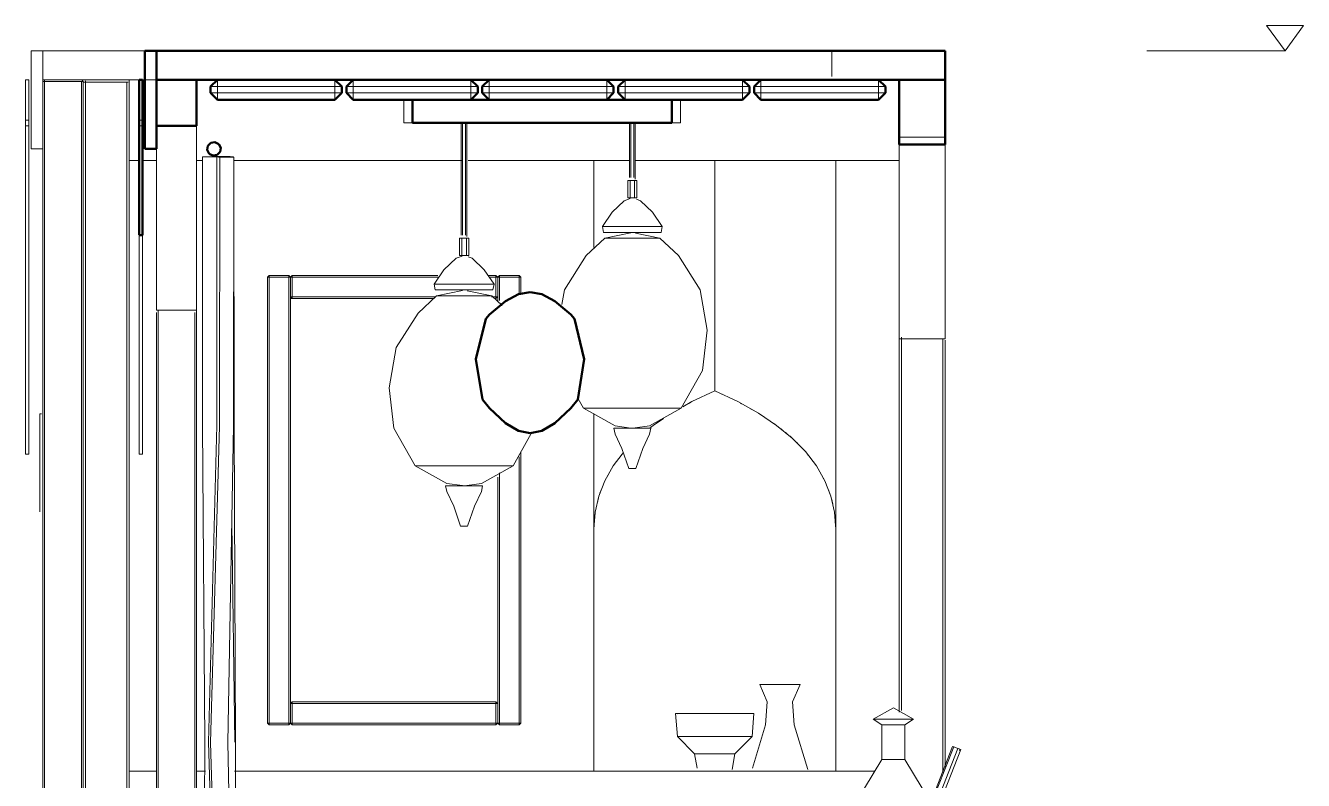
# Model space of a CAD drawing. Header units: metres. Extents: x 10 to 831, y 10 to 584.
# Drawn here: x 300.1 to 411.1, y 174.2 to 239.7 of the extents above; entities that cross this region are included whole.
import ezdxf

# ---------------------------------------------------------------- set-up
doc = ezdxf.new("R2010")
doc.units = ezdxf.units.M
for name, color, linetype, lineweight in [('CUT', 7, 'Continuous', 50), ('DIM', 1, 'Continuous', 13), ('VIS', 8, 'Continuous', 13)]:
    doc.layers.add(name, color=color, linetype=linetype, lineweight=lineweight)

msp = doc.modelspace()

# ---------------------------------------------------------------- linework, layer by layer
at = {"layer": 'CUT'}
for p, q in [((310.5, 229), (310.5, 237.5)), ((310.5, 237.5), (311.5, 237.5)), ((311.5, 237.5), (311.5, 229)), ((380, 237.5), (311.5, 237.5)), ((311.5, 237.5), (311.5, 235)), ((380, 235), (380, 237.5)), ((310, 235), (310, 221.5)), ((310.3, 235), (310, 235)), ((310.3, 221.5), (310.3, 235)), ((311.5, 235), (311.5, 231)), ((315, 235), (311.5, 235)), ((311.5, 231), (311.5, 235)), ((311.5, 235), (315, 235)), ((311.5, 235), (380, 235)), ((315, 231), (315, 235)), ((315, 235), (315, 231)), ((316.8, 235), (316.2, 234.4)), ((316.2, 234.4), (316.2, 233.85)), ((327, 235), (316.8, 235)), ((327.6, 234.4), (327, 235)), ((327.6, 233.85), (327.6, 234.4)), ((328, 234.4), (328.6, 235)), ((328, 233.85), (328, 234.4)), ((328.6, 235), (338.8, 235)), ((338.8, 235), (339.4, 234.4)), ((339.4, 234.4), (339.4, 233.85)), ((339.8, 234.4), (340.4, 235)), ((339.8, 233.85), (339.8, 234.4)), ((340.4, 235), (350.6, 235)), ((350.6, 235), (351.2, 234.4)), ((351.2, 234.4), (351.2, 233.85)), ((352.2, 235), (351.6, 234.4)), ((351.6, 234.4), (351.6, 233.85)), ((362.4, 235), (352.2, 235)), ((363, 234.4), (362.4, 235)), ((363, 233.85), (363, 234.4)), ((363.4, 234.4), (364, 235)), ((363.4, 233.85), (363.4, 234.4)), ((364, 235), (374.2, 235)), ((374.2, 235), (374.8, 234.4)), ((374.8, 234.4), (374.8, 233.85)), ((376, 233.11), (376, 235)), ((376, 235), (380, 235)), ((380, 235), (380, 233.11)), ((316.2, 233.85), (316.8, 233.25)), ((316.8, 233.25), (327, 233.25)), ((327, 233.25), (327.6, 233.85)), ((328.6, 233.25), (328, 233.85)), ((338.8, 233.25), (328.6, 233.25)), ((333.73, 231.25), (333.73, 233.25)), ((333.73, 233.25), (333.92, 233.25)), ((333.92, 233.25), (334.21, 233.25)), ((334.21, 233.25), (334.49, 233.25)), ((334.49, 233.25), (337.47, 233.25)), ((337.47, 233.25), (344.2, 233.25)), ((339.4, 233.85), (338.8, 233.25)), ((340.4, 233.25), (339.8, 233.85)), ((350.6, 233.25), (340.4, 233.25)), ((344.2, 233.25), (354.29, 233.25)), ((351.2, 233.85), (350.6, 233.25)), ((351.6, 233.85), (352.2, 233.25)), ((352.2, 233.25), (362.4, 233.25)), ((354.29, 233.25), (355.11, 233.25)), ((355.11, 233.25), (355.66, 233.25)), ((355.66, 233.25), (356.08, 233.25)), ((356.08, 233.25), (356.27, 233.25)), ((356.27, 233.25), (356.27, 231.25)), ((362.4, 233.25), (363, 233.85)), ((364, 233.25), (363.4, 233.85)), ((374.2, 233.25), (364, 233.25)), ((374.8, 233.85), (374.2, 233.25)), ((376, 232.08), (376, 233.11)), ((380, 233.11), (380, 232.08)), ((376, 229.37), (376, 232.08)), ((380, 232.08), (380, 229.37)), ((311.5, 231), (315, 231)), ((315, 231), (311.5, 231)), ((333.8, 231.25), (333.73, 231.25)), ((334.21, 231.25), (333.8, 231.25)), ((334.66, 231.25), (334.21, 231.25)), ((337, 231.25), (334.66, 231.25)), ((353, 231.25), (337, 231.25)), ((355.34, 231.25), (353, 231.25)), ((355.79, 231.25), (355.34, 231.25)), ((356.2, 231.25), (355.79, 231.25)), ((356.27, 231.25), (356.2, 231.25)), ((311.5, 229), (310.5, 229)), ((315.97, 229.27), (315.91, 228.91)), ((315.91, 228.91), (316.08, 228.58)), ((316.23, 229.53), (315.97, 229.27)), ((316.08, 228.58), (316.41, 228.41)), ((316.59, 229.59), (316.23, 229.53)), ((316.92, 229.42), (316.59, 229.59)), ((316.77, 228.47), (317.03, 228.73)), ((317.09, 229.09), (316.92, 229.42)), ((317.03, 228.73), (317.09, 229.09)), ((380, 229.37), (376, 229.37)), ((316.41, 228.41), (316.77, 228.47)), ((310, 221.5), (310.3, 221.5)), ((341.82, 215.79), (342.94, 216.38)), ((342.94, 216.38), (343.95, 216.56)), ((343.95, 216.56), (344.96, 216.38)), ((344.96, 216.38), (346.09, 215.79)), ((340.42, 214.61), (341.82, 215.79)), ((346.09, 215.79), (347.49, 214.61)), ((339.25, 210.75), (340.1, 214.25)), ((340.1, 214.25), (340.42, 214.61)), ((347.49, 214.61), (347.81, 214.25)), ((347.81, 214.25), (348.65, 210.75)), ((339.81, 207.25), (339.25, 210.75)), ((348.65, 210.75), (348.09, 207.25)), ((340.42, 206.5), (339.81, 207.25)), ((341.82, 205.18), (340.42, 206.5)), ((347.49, 206.5), (346.09, 205.18)), ((348.09, 207.25), (347.49, 206.5)), ((342.94, 204.53), (341.82, 205.18)), ((343.95, 204.33), (342.94, 204.53)), ((344.96, 204.53), (343.95, 204.33)), ((346.09, 205.18), (344.96, 204.53))]:
    msp.add_line(p, q, dxfattribs=at)
at = {"layer": 'DIM'}
msp.add_line((397.5, 237.5), (409.5, 237.5), dxfattribs=at)
msp.add_lwpolyline([(407.9, 239.7), (411.1, 239.7), (409.5, 237.5), (407.9, 239.7)], dxfattribs=at)
at = {"layer": 'VIS'}
for p, q in [((300.64, 237.5), (300.64, 229)), ((300.64, 237.5), (301.64, 237.5)), ((301.64, 237.5), (370.14, 237.5)), ((301.64, 237.5), (301.64, 235)), ((301.64, 237.5), (301.64, 237.5)), ((301.64, 229), (301.64, 237.5)), ((310.5, 229), (310.5, 237.5)), ((311.5, 237.5), (310.5, 237.5)), ((310.5, 237.5), (310.5, 237.5)), ((310.5, 229), (310.5, 237.5)), ((311.5, 237.5), (310.5, 237.5)), ((380, 237.5), (311.5, 237.5)), ((311.5, 235.28), (311.5, 237.5)), ((311.5, 237.5), (311.5, 237.5)), ((311.5, 235.25), (311.5, 237.5)), ((311.5, 237.5), (311.5, 237.5)), ((311.5, 229), (311.5, 237.5)), ((380, 237.5), (311.5, 237.5)), ((311.5, 235), (311.5, 237.5)), ((370.14, 237.5), (370.14, 237.5)), ((370.14, 235.28), (370.14, 237.5)), ((380, 237.5), (380, 237.5)), ((380, 235), (380, 237.5)), ((380, 235), (380, 237.5)), ((300.14, 231.5), (300.14, 235)), ((300.14, 235), (300.14, 235)), ((300.44, 235), (300.14, 235)), ((300.44, 235), (300.29, 235)), ((300.44, 231.5), (300.44, 235)), ((300.44, 235), (300.44, 235)), ((300.44, 235), (300.44, 235)), ((300.44, 235), (300.44, 235)), ((300.44, 235), (300.44, 235)), ((300.44, 235), (300.44, 235)), ((300.44, 235), (300.44, 235)), ((300.44, 235), (300.44, 235)), ((300.44, 235), (300.44, 235)), ((300.44, 235), (300.44, 235)), ((300.44, 235), (300.44, 235)), ((300.44, 235), (300.44, 235)), ((300.44, 235), (300.44, 231.5)), ((300.44, 235), (300.44, 235)), ((301.64, 235), (301.64, 235)), ((311.43, 235), (301.64, 235)), ((301.64, 234.85), (301.79, 234.85)), ((301.64, 234.85), (301.64, 125.15)), ((301.79, 234.85), (301.79, 234.92)), ((301.79, 234.85), (304.99, 234.85)), ((301.79, 125.15), (301.79, 234.85)), ((304.99, 234.85), (305.14, 234.85)), ((304.99, 234.85), (304.99, 125.15)), ((305.14, 234.85), (305.07, 234.92)), ((305.14, 234.85), (305.07, 234.92)), ((305.14, 234.85), (305.07, 234.85)), ((305.14, 234.85), (305.07, 234.85)), ((305.14, 234.85), (305.14, 234.85)), ((305.14, 125.15), (305.14, 234.85)), ((305.14, 234.85), (305.14, 234.73)), ((305.14, 234.85), (305.14, 234.85)), ((305.14, 234.85), (305.14, 234.73)), ((305.14, 234.8), (305.34, 234.8)), ((305.14, 234.8), (305.14, 125.2)), ((305.34, 234.8), (305.34, 234.9)), ((305.34, 234.8), (308.94, 234.8)), ((305.34, 125.2), (305.34, 234.8)), ((308.94, 234.8), (309.04, 234.8)), ((308.94, 234.8), (308.94, 125.2)), ((309.14, 235), (311.52, 235)), ((309.14, 235), (309.14, 228)), ((310, 235), (310, 221.5)), ((310, 235), (310, 235)), ((310, 235), (310, 235)), ((310, 235), (310, 235)), ((310, 235), (310, 235)), ((310, 235), (310, 235)), ((310, 235), (310, 235)), ((310, 235), (310, 231.5)), ((310, 235), (310.3, 235)), ((310.3, 235), (310, 235)), ((310.3, 235), (310.3, 221.5)), ((310.3, 235), (310.3, 235)), ((310.3, 235), (310.3, 235)), ((310.3, 235), (310.3, 235)), ((310.3, 235), (310.3, 235)), ((310.3, 235), (310.3, 235)), ((310.3, 235), (310.3, 231.5)), ((310.3, 235), (310.3, 235)), ((311.5, 235), (311.5, 235)), ((311.5, 235), (311.5, 231)), ((311.5, 235), (315, 235)), ((311.5, 231), (311.5, 235)), ((311.5, 235), (311.5, 235)), ((311.5, 235), (315, 235)), ((380, 235), (311.5, 235)), ((315, 235), (314.87, 235)), ((315, 234.85), (314.93, 234.92)), ((315, 234.85), (314.93, 234.85)), ((315, 231), (315, 235)), ((315, 217), (315, 235)), ((315, 235), (315, 235)), ((315, 235), (315, 231)), ((315, 234.85), (315, 234.85)), ((315, 234.85), (315, 125.15)), ((315, 125.15), (315, 234.85)), ((315.01, 235), (316.89, 235)), ((316.7, 235), (315.07, 235)), ((315.15, 235), (316.78, 235)), ((316.2, 234.4), (316.8, 235)), ((316.2, 234.4), (316.8, 235)), ((316.8, 234.4), (316.2, 234.4)), ((316.2, 233.85), (316.2, 234.4)), ((316.2, 234.4), (316.2, 234.4)), ((316.2, 233.85), (316.2, 234.4)), ((316.4, 234.6), (316.3, 234.5)), ((316.4, 234.6), (316.3, 234.5)), ((316.4, 234.6), (316.5, 234.7)), ((316.4, 234.6), (316.5, 234.7)), ((316.8, 235), (316.8, 234.4)), ((316.8, 235), (316.8, 235)), ((316.8, 235), (327, 235)), ((327, 235), (316.8, 235)), ((327, 234.4), (316.8, 234.4)), ((316.8, 234.4), (316.8, 233.85)), ((327, 235), (327.6, 234.4)), ((327, 234.4), (327, 235)), ((327, 235), (327, 235)), ((327.6, 234.4), (327, 235)), ((327.6, 234.4), (327, 234.4)), ((327, 233.85), (327, 234.4)), ((327.06, 235), (328.69, 235)), ((328.49, 235), (327.11, 235)), ((327.17, 235), (328.55, 235)), ((327.6, 234.4), (327.3, 234.7)), ((327.6, 234.4), (327.3, 234.7)), ((327.4, 234.6), (327.6, 234.4)), ((327.4, 234.6), (327.6, 234.4)), ((327.6, 234.4), (327.5, 234.4)), ((327.6, 234.4), (327.5, 234.4)), ((327.6, 234.4), (327.6, 233.85)), ((327.6, 234.4), (327.6, 234.4)), ((327.6, 234.4), (327.6, 233.85)), ((327.6, 234.4), (327.6, 234.4)), ((327.6, 233.85), (327.6, 234.4)), ((327.6, 234.4), (327.6, 234.4)), ((327.6, 233.85), (327.6, 234.4)), ((327.6, 234.4), (327.6, 233.85)), ((327.6, 233.85), (327.6, 234.4)), ((328, 234.4), (328.6, 235)), ((328, 234.4), (328.6, 235)), ((328.6, 234.4), (328, 234.4)), ((328, 233.85), (328, 234.4)), ((328, 234.4), (328, 234.4)), ((328, 233.85), (328, 234.4)), ((328.2, 234.6), (328.1, 234.5)), ((328.2, 234.6), (328.1, 234.5)), ((328.2, 234.6), (328.3, 234.7)), ((328.2, 234.6), (328.3, 234.7)), ((328.6, 235), (328.6, 234.4)), ((328.6, 235), (338.8, 235)), ((328.6, 235), (328.6, 235)), ((338.8, 235), (328.6, 235)), ((328.6, 234.4), (328.6, 233.85)), ((338.8, 234.4), (328.6, 234.4)), ((338.8, 235), (339.4, 234.4)), ((338.8, 234.4), (338.8, 235)), ((338.8, 235), (338.8, 235)), ((339.4, 234.4), (338.8, 235)), ((339.4, 234.4), (338.8, 234.4)), ((338.8, 233.85), (338.8, 234.4)), ((338.85, 235), (340.48, 235)), ((340.28, 235), (338.9, 235)), ((338.94, 235), (340.31, 235)), ((339.4, 234.4), (339.1, 234.7)), ((339.4, 234.4), (339.1, 234.7)), ((339.2, 234.6), (339.4, 234.4)), ((339.2, 234.6), (339.4, 234.4)), ((339.4, 234.4), (339.3, 234.4)), ((339.4, 234.4), (339.3, 234.4)), ((339.4, 234.4), (339.4, 234.4)), ((339.4, 234.4), (339.4, 233.85)), ((339.4, 233.85), (339.4, 234.4)), ((339.4, 234.4), (339.4, 233.85)), ((339.4, 234.4), (339.4, 234.4)), ((339.4, 234.4), (339.4, 233.85)), ((339.4, 234.4), (339.4, 234.4)), ((339.4, 233.85), (339.4, 234.4)), ((339.4, 233.85), (339.4, 234.4)), ((339.8, 234.4), (340.4, 235)), ((339.8, 234.4), (340.4, 235)), ((340.4, 234.4), (339.8, 234.4)), ((339.8, 233.85), (339.8, 234.4)), ((339.8, 234.4), (339.8, 234.4)), ((339.8, 233.85), (339.8, 234.4)), ((340, 234.6), (339.9, 234.5)), ((340, 234.6), (339.9, 234.5)), ((340, 234.6), (340.1, 234.7)), ((340, 234.6), (340.1, 234.7)), ((340.4, 235), (340.4, 234.4)), ((340.4, 235), (340.4, 235)), ((340.4, 235), (350.6, 235)), ((350.6, 235), (340.4, 235)), ((350.6, 234.4), (340.4, 234.4)), ((340.4, 234.4), (340.4, 233.85)), ((350.6, 235), (351.2, 234.4)), ((350.6, 234.4), (350.6, 235)), ((350.6, 235), (350.6, 235)), ((351.2, 234.4), (350.6, 235)), ((351.2, 234.4), (350.6, 234.4)), ((350.6, 233.85), (350.6, 234.4)), ((350.64, 235), (352.27, 235)), ((352.08, 235), (350.7, 235)), ((350.71, 235), (352.08, 235)), ((351.2, 234.4), (350.9, 234.7)), ((351.2, 234.4), (350.9, 234.7)), ((351, 234.6), (351.2, 234.4)), ((351, 234.6), (351.2, 234.4)), ((351.2, 234.4), (351.1, 234.4)), ((351.2, 234.4), (351.1, 234.4)), ((351.2, 234.4), (351.2, 234.4)), ((351.2, 234.4), (351.2, 233.85)), ((351.2, 234.4), (351.2, 234.4)), ((351.2, 234.4), (351.2, 233.85)), ((351.2, 233.85), (351.2, 234.4)), ((351.2, 233.85), (351.2, 234.4)), ((351.2, 234.4), (351.2, 233.85)), ((351.2, 234.4), (351.2, 234.4)), ((351.2, 233.85), (351.2, 234.4)), ((351.6, 234.4), (352.2, 235)), ((351.6, 234.4), (352.2, 235)), ((352.2, 234.4), (351.6, 234.4)), ((351.6, 233.85), (351.6, 234.4)), ((351.6, 234.4), (351.6, 234.4)), ((351.6, 233.85), (351.6, 234.4)), ((351.8, 234.6), (351.7, 234.5)), ((351.8, 234.6), (351.7, 234.5)), ((351.8, 234.6), (351.9, 234.7)), ((351.8, 234.6), (351.9, 234.7)), ((352.2, 235), (352.2, 234.4)), ((352.2, 235), (352.2, 235)), ((352.2, 235), (362.4, 235)), ((362.4, 235), (352.2, 235)), ((362.4, 234.4), (352.2, 234.4)), ((352.2, 234.4), (352.2, 233.85)), ((362.4, 235), (363, 234.4)), ((362.4, 234.4), (362.4, 235)), ((362.4, 235), (362.4, 235)), ((363, 234.4), (362.4, 235)), ((363, 234.4), (362.4, 234.4)), ((362.4, 233.85), (362.4, 234.4)), ((362.44, 235), (364.07, 235)), ((362.47, 235), (364.1, 235)), ((363.87, 235), (362.49, 235)), ((363, 234.4), (362.7, 234.7)), ((363, 234.4), (362.7, 234.7)), ((362.8, 234.6), (363, 234.4)), ((362.8, 234.6), (363, 234.4)), ((363, 234.4), (362.9, 234.4)), ((363, 234.4), (362.9, 234.4)), ((363, 234.4), (363, 233.85)), ((363, 234.4), (363, 234.4)), ((363, 234.4), (363, 234.4)), ((363, 234.4), (363, 233.85)), ((363, 233.85), (363, 234.4)), ((363, 234.4), (363, 234.4)), ((363, 234.4), (363, 233.85)), ((363, 233.85), (363, 234.4)), ((363, 233.85), (363, 234.4)), ((363.4, 234.4), (364, 235)), ((363.4, 234.4), (364, 235)), ((364, 234.4), (363.4, 234.4)), ((363.4, 233.85), (363.4, 234.4)), ((363.4, 234.4), (363.4, 234.4)), ((363.4, 233.85), (363.4, 234.4)), ((363.6, 234.6), (363.5, 234.5)), ((363.6, 234.6), (363.5, 234.5)), ((363.6, 234.6), (363.7, 234.7)), ((363.6, 234.6), (363.7, 234.7)), ((364, 235), (364, 234.4)), ((364, 235), (374.2, 235)), ((364, 235), (364, 235)), ((374.2, 235), (364, 235)), ((364, 234.4), (364, 233.85)), ((374.2, 234.4), (364, 234.4)), ((374.2, 235), (374.8, 234.4)), ((374.2, 234.4), (374.2, 235)), ((374.2, 235), (374.2, 235)), ((374.8, 234.4), (374.2, 235)), ((374.8, 234.4), (374.2, 234.4)), ((374.2, 233.85), (374.2, 234.4)), ((374.23, 235), (376.11, 235)), ((374.24, 235), (375.99, 235)), ((374.8, 234.4), (374.5, 234.7)), ((374.8, 234.4), (374.5, 234.7)), ((374.6, 234.6), (374.8, 234.4)), ((374.6, 234.6), (374.8, 234.4)), ((374.8, 234.4), (374.7, 234.4)), ((374.8, 234.4), (374.7, 234.4)), ((374.8, 234.4), (374.8, 234.4)), ((374.8, 234.4), (374.8, 233.85)), ((374.8, 233.85), (374.8, 234.4)), ((374.8, 234.4), (374.8, 233.85)), ((374.8, 234.4), (374.8, 234.4)), ((374.8, 234.4), (374.8, 234.4)), ((374.8, 234.4), (374.8, 233.85)), ((374.8, 233.85), (374.8, 234.4)), ((374.8, 233.85), (374.8, 234.4)), ((375.99, 235), (375.99, 235)), ((375.99, 228), (375.99, 235)), ((375.99, 234.8), (376.09, 234.8)), ((375.99, 234.8), (375.99, 180.12)), ((376, 235), (376, 230)), ((376, 235), (376, 235)), ((376, 235), (380, 235)), ((376, 230), (376, 235)), ((376, 235), (376, 235)), ((376, 235), (380, 235)), ((376, 235), (380, 235)), ((376, 235), (376, 233.11)), ((380, 235), (379.87, 235)), ((380, 230), (380, 235)), ((380, 214.75), (380, 235)), ((380, 235), (380, 235)), ((380, 235), (380, 230)), ((380, 235), (380, 235)), ((380, 235), (380, 235)), ((380, 235), (380, 233.11)), ((316.8, 233.25), (316.2, 233.85)), ((316.2, 233.85), (316.8, 233.85)), ((316.2, 233.85), (316.2, 233.85)), ((316.2, 233.85), (316.8, 233.25)), ((316.4, 233.65), (316.3, 233.75)), ((316.4, 233.65), (316.3, 233.75)), ((316.4, 233.65), (316.5, 233.55)), ((316.4, 233.65), (316.5, 233.55)), ((316.8, 233.85), (316.8, 233.25)), ((316.8, 233.85), (327, 233.85)), ((327, 233.25), (316.8, 233.25)), ((316.8, 233.25), (316.8, 233.25)), ((327, 233.25), (316.8, 233.25)), ((327, 233.25), (327, 233.85)), ((327, 233.85), (327.6, 233.85)), ((327.6, 233.85), (327, 233.25)), ((327.6, 233.85), (327, 233.25)), ((327, 233.25), (327, 233.25)), ((327.6, 233.85), (327.3, 233.55)), ((327.6, 233.85), (327.3, 233.55)), ((327.4, 233.65), (327.6, 233.85)), ((327.4, 233.65), (327.6, 233.85)), ((327.6, 233.85), (327.5, 233.85)), ((327.6, 233.85), (327.5, 233.85)), ((327.6, 233.85), (327.6, 233.85)), ((327.6, 233.85), (327.6, 233.85)), ((327.6, 233.85), (327.6, 233.85)), ((328.6, 233.25), (328, 233.85)), ((328, 233.85), (328.6, 233.85)), ((328, 233.85), (328, 233.85)), ((328, 233.85), (328.6, 233.25)), ((328.2, 233.65), (328.1, 233.75)), ((328.2, 233.65), (328.1, 233.75)), ((328.2, 233.65), (328.3, 233.55)), ((328.2, 233.65), (328.3, 233.55)), ((328.6, 233.85), (328.6, 233.25)), ((328.6, 233.85), (338.8, 233.85)), ((332.94, 233.25), (328.6, 233.25)), ((328.6, 233.25), (328.6, 233.25)), ((338.8, 233.25), (328.6, 233.25)), ((333, 231.25), (333, 233.25)), ((333, 233.25), (333.01, 233.25)), ((333.23, 233.25), (333, 233.25)), ((333.73, 233.25), (333.23, 233.25)), ((333.73, 233.25), (333.92, 233.25)), ((333.73, 231.25), (333.73, 233.25)), ((333.76, 233.25), (333.91, 233.25)), ((333.91, 233.25), (335.02, 233.25)), ((333.92, 233.25), (334.21, 233.25)), ((334.21, 233.25), (334.49, 233.25)), ((334.49, 233.25), (337.47, 233.25)), ((335.02, 233.25), (336.27, 233.25)), ((338.8, 233.25), (336.38, 233.25)), ((337.47, 233.25), (344.2, 233.25)), ((338.8, 233.25), (338.8, 233.85)), ((338.8, 233.85), (339.4, 233.85)), ((339.4, 233.85), (338.8, 233.25)), ((339.4, 233.85), (338.8, 233.25)), ((338.8, 233.25), (338.8, 233.25)), ((339.02, 233.25), (340.29, 233.25)), ((339.4, 233.85), (339.1, 233.55)), ((339.4, 233.85), (339.1, 233.55)), ((339.2, 233.65), (339.4, 233.85)), ((339.2, 233.65), (339.4, 233.85)), ((339.4, 233.85), (339.3, 233.85)), ((339.4, 233.85), (339.3, 233.85)), ((339.4, 233.85), (339.4, 233.85)), ((339.4, 233.85), (339.4, 233.85)), ((339.4, 233.85), (339.4, 233.85)), ((340.4, 233.25), (339.8, 233.85)), ((339.8, 233.85), (340.4, 233.85)), ((339.8, 233.85), (339.8, 233.85)), ((339.8, 233.85), (340.4, 233.25)), ((340, 233.65), (339.9, 233.75)), ((340, 233.65), (339.9, 233.75)), ((340, 233.65), (340.1, 233.55)), ((340, 233.65), (340.1, 233.55)), ((340.4, 233.85), (340.4, 233.25)), ((340.4, 233.85), (350.6, 233.85)), ((350.6, 233.25), (340.4, 233.25)), ((340.4, 233.25), (340.4, 233.25)), ((350.6, 233.25), (340.4, 233.25)), ((344.2, 233.25), (354.29, 233.25)), ((350.6, 233.25), (350.6, 233.85)), ((350.6, 233.85), (351.2, 233.85)), ((351.2, 233.85), (350.6, 233.25)), ((351.2, 233.85), (350.6, 233.25)), ((350.6, 233.25), (350.6, 233.25)), ((350.74, 233.25), (351.67, 233.25)), ((351.2, 233.85), (350.9, 233.55)), ((351.2, 233.85), (350.9, 233.55)), ((351, 233.65), (351.2, 233.85)), ((351, 233.65), (351.2, 233.85)), ((351.2, 233.85), (351.1, 233.85)), ((351.2, 233.85), (351.1, 233.85)), ((351.2, 233.85), (351.2, 233.85)), ((351.2, 233.85), (351.2, 233.85)), ((351.2, 233.85), (351.2, 233.85)), ((352.2, 233.25), (351.6, 233.85)), ((351.6, 233.85), (352.2, 233.85)), ((351.6, 233.85), (351.6, 233.85)), ((351.6, 233.85), (352.2, 233.25)), ((351.67, 233.25), (352.17, 233.25)), ((351.8, 233.65), (351.7, 233.75)), ((351.8, 233.65), (351.7, 233.75)), ((351.8, 233.65), (351.9, 233.55)), ((351.8, 233.65), (351.9, 233.55)), ((352.2, 233.85), (352.2, 233.25)), ((352.2, 233.85), (362.4, 233.85)), ((353.48, 233.25), (352.2, 233.25)), ((352.2, 233.25), (352.2, 233.25)), ((362.4, 233.25), (352.2, 233.25)), ((353.82, 233.25), (354.98, 233.25)), ((355.11, 233.25), (354.29, 233.25)), ((354.98, 233.25), (356.09, 233.25)), ((355.66, 233.25), (355.11, 233.25)), ((356.08, 233.25), (355.66, 233.25)), ((356.27, 233.25), (356.08, 233.25)), ((356.09, 233.25), (356.28, 233.25)), ((356.77, 233.25), (356.27, 233.25)), ((356.27, 231.25), (356.27, 233.25)), ((357, 233.25), (356.77, 233.25)), ((362.4, 233.25), (356.92, 233.25)), ((357, 233.25), (357, 231.25)), ((362.4, 233.25), (362.4, 233.85)), ((362.4, 233.85), (363, 233.85)), ((363, 233.85), (362.4, 233.25)), ((363, 233.85), (362.4, 233.25)), ((362.4, 233.25), (362.4, 233.25)), ((363, 233.85), (362.7, 233.55)), ((363, 233.85), (362.7, 233.55)), ((362.8, 233.65), (363, 233.85)), ((362.8, 233.65), (363, 233.85)), ((363, 233.85), (362.9, 233.85)), ((363, 233.85), (362.9, 233.85)), ((363, 233.85), (363, 233.85)), ((363, 233.85), (363, 233.85)), ((363, 233.85), (363, 233.85)), ((364, 233.25), (363.4, 233.85)), ((363.4, 233.85), (364, 233.85)), ((363.4, 233.85), (363.4, 233.85)), ((363.4, 233.85), (364, 233.25)), ((363.6, 233.65), (363.5, 233.75)), ((363.6, 233.65), (363.5, 233.75)), ((363.6, 233.65), (363.7, 233.55)), ((363.6, 233.65), (363.7, 233.55)), ((364, 233.85), (364, 233.25)), ((364, 233.85), (374.2, 233.85)), ((374.2, 233.25), (364, 233.25)), ((364, 233.25), (364, 233.25)), ((374.2, 233.25), (364, 233.25)), ((374.2, 233.25), (374.2, 233.85)), ((374.2, 233.85), (374.8, 233.85)), ((374.8, 233.85), (374.2, 233.25)), ((374.8, 233.85), (374.2, 233.25)), ((374.2, 233.25), (374.2, 233.25)), ((374.8, 233.85), (374.5, 233.55)), ((374.8, 233.85), (374.5, 233.55)), ((374.6, 233.65), (374.8, 233.85)), ((374.6, 233.65), (374.8, 233.85)), ((374.8, 233.85), (374.7, 233.85)), ((374.8, 233.85), (374.7, 233.85)), ((374.8, 233.85), (374.8, 233.85)), ((374.8, 233.85), (374.8, 233.85)), ((374.8, 233.85), (374.8, 233.85)), ((376, 232.08), (376, 233.11)), ((380, 232.08), (380, 233.11)), ((376, 229.37), (376, 232.08)), ((380, 232.08), (380, 229.37)), ((300.14, 231.04), (300.14, 231.5)), ((300.14, 231.5), (300.44, 231.5)), ((300.14, 231), (300.14, 202.5)), ((300.14, 231), (300.44, 231)), ((300.44, 231.5), (300.29, 231.5)), ((300.44, 231), (300.29, 231)), ((300.44, 228.91), (300.44, 231.5)), ((300.44, 231.5), (300.44, 228.91)), ((300.44, 231), (300.44, 231)), ((300.44, 231), (300.44, 202.5)), ((300.44, 228.98), (300.44, 231)), ((300.44, 231), (300.44, 231)), ((300.44, 231), (300.44, 231)), ((300.44, 231), (300.44, 228.1)), ((300.44, 231), (300.44, 231)), ((300.44, 231), (300.44, 231)), ((310, 231.5), (310, 231)), ((310.3, 231.5), (310, 231.5)), ((310, 231), (310, 228.1)), ((310.3, 231), (310, 231)), ((310.3, 231.5), (310.3, 228.91)), ((310.3, 231), (310.3, 231)), ((310.3, 231), (310.3, 228.1)), ((310.3, 231), (310.3, 231)), ((310.3, 231), (310.3, 231)), ((311.5, 231), (315, 231)), ((311.5, 229.75), (311.5, 231)), ((311.5, 231), (315, 231)), ((315, 231), (315, 229.75)), ((333, 231.25), (333.23, 231.25)), ((333.23, 231.25), (333.73, 231.25)), ((333.91, 231.25), (333.72, 231.25)), ((333.73, 231.25), (333.8, 231.25)), ((333.8, 231.25), (334.21, 231.25)), ((335.02, 231.25), (333.91, 231.25)), ((334.21, 231.25), (334.66, 231.25)), ((334.66, 231.25), (337, 231.25)), ((336.51, 231.25), (335.02, 231.25)), ((337.93, 231.25), (336.51, 231.25)), ((353, 231.25), (337, 231.25)), ((337.97, 221.5), (337.97, 231.25)), ((337.97, 231.25), (338.03, 231.25)), ((338.09, 231.25), (337.97, 231.25)), ((338.09, 221.5), (338.09, 231.25)), ((338.34, 231.25), (338.09, 231.25)), ((338.34, 221.5), (338.34, 231.25)), ((338.47, 231.25), (338.34, 231.25)), ((340.41, 231.25), (338.45, 231.25)), ((338.47, 231.25), (338.47, 221.38)), ((342.66, 231.25), (340.41, 231.25)), ((345, 231.25), (342.66, 231.25)), ((347.34, 231.25), (345, 231.25)), ((349.59, 231.25), (347.34, 231.25)), ((351.67, 231.25), (349.59, 231.25)), ((352.48, 231.25), (351.67, 231.25)), ((352.58, 226.5), (352.58, 231.25)), ((352.58, 231.25), (352.64, 231.25)), ((352.7, 231.25), (352.58, 231.25)), ((352.7, 226.5), (352.7, 231.25)), ((352.95, 231.25), (352.7, 231.25)), ((352.95, 226.5), (352.95, 231.25)), ((353.08, 231.25), (352.95, 231.25)), ((353.49, 231.25), (352.98, 231.25)), ((355.34, 231.25), (353, 231.25)), ((353.08, 231.25), (353.08, 226.38)), ((354.98, 231.25), (353.49, 231.25)), ((356.09, 231.25), (354.98, 231.25)), ((355.34, 231.25), (355.79, 231.25)), ((355.79, 231.25), (356.2, 231.25)), ((356.24, 231.25), (356.09, 231.25)), ((356.27, 231.25), (356.2, 231.25)), ((356.27, 231.25), (356.77, 231.25)), ((356.77, 231.25), (357, 231.25)), ((357, 231.25), (356.99, 231.25)), ((311.5, 228.41), (311.5, 229.75)), ((315, 229.75), (315, 228.41)), ((376, 230), (380, 230)), ((376, 230), (380, 230)), ((376, 230), (376, 229.37)), ((380, 229.37), (380, 230)), ((380, 230), (380, 228.63)), ((300.44, 226.5), (300.44, 228.91)), ((300.44, 228.91), (300.44, 226.5)), ((300.44, 202.5), (300.44, 228.86)), ((301.64, 229), (300.64, 229)), ((300.64, 229), (300.64, 229)), ((310.3, 228.91), (310.3, 226.5)), ((310.3, 202.5), (310.3, 228.86)), ((310.5, 229), (311.38, 229)), ((310.5, 229), (310.5, 229)), ((311.5, 229), (310.5, 229)), ((311.5, 229), (311.5, 229)), ((315.91, 228.91), (315.97, 229.27)), ((315.97, 229.27), (315.91, 228.91)), ((316.08, 228.58), (315.91, 228.91)), ((315.91, 228.91), (315.91, 228.91)), ((315.91, 228.91), (316.08, 228.58)), ((315.97, 229.27), (316.23, 229.53)), ((316.23, 229.53), (315.97, 229.27)), ((315.97, 229.27), (315.97, 229.27)), ((316.41, 228.41), (316.08, 228.58)), ((316.08, 228.58), (316.08, 228.58)), ((316.08, 228.58), (316.41, 228.41)), ((316.23, 229.53), (316.59, 229.59)), ((316.59, 229.59), (316.23, 229.53)), ((316.23, 229.53), (316.23, 229.53)), ((316.59, 229.59), (316.92, 229.42)), ((316.59, 229.59), (316.59, 229.59)), ((316.92, 229.42), (316.59, 229.59)), ((317.03, 228.73), (316.77, 228.47)), ((316.77, 228.47), (317.03, 228.73)), ((316.92, 229.42), (317.09, 229.09)), ((316.92, 229.42), (316.92, 229.42)), ((317.09, 229.09), (316.92, 229.42)), ((317.09, 229.09), (317.03, 228.73)), ((317.03, 228.73), (317.09, 229.09)), ((317.03, 228.73), (317.03, 228.73)), ((317.09, 229.09), (317.09, 229.09)), ((376, 229.37), (380, 229.37)), ((376, 228.63), (376, 229.35)), ((376, 227.17), (376, 228.63)), ((380, 228.63), (380, 227.17)), ((300.44, 202.5), (300.44, 228.1)), ((309.14, 228), (310.02, 228)), ((309.14, 228), (309.14, 175)), ((309.14, 228), (309.14, 228)), ((309.89, 228), (309.14, 228)), ((310, 228.13), (310, 226.5)), ((311.4, 228), (310.27, 228)), ((310.4, 228), (311.52, 228)), ((311.5, 227.01), (311.5, 228.41)), ((315, 228.41), (315, 227.01)), ((315.4, 228), (315.03, 228)), ((315.16, 228), (315.53, 228)), ((315.5, 205), (315.5, 228.3)), ((315.5, 228.3), (315.54, 228.3)), ((316.27, 228.3), (315.5, 228.3)), ((316.54, 228.34), (315.82, 228.3)), ((315.82, 228.3), (315.85, 228.3)), ((316.73, 228.3), (316.27, 228.3)), ((316.77, 228.47), (316.41, 228.41)), ((316.41, 228.41), (316.77, 228.47)), ((316.41, 228.41), (316.41, 228.41)), ((317.92, 228.33), (316.54, 228.34)), ((316.75, 205), (316.75, 228.3)), ((316.75, 228.3), (317.9, 228.3)), ((317.01, 228.24), (316.75, 228.3)), ((316.77, 228.47), (316.77, 228.47)), ((316.98, 204.94), (317.01, 228.24)), ((317.01, 228.24), (318.22, 228.27)), ((317.9, 228.3), (317.89, 228.3)), ((318.22, 228.27), (317.92, 228.33)), ((318.21, 228.3), (318.06, 228.3)), ((318.12, 228.3), (318.21, 228.3)), ((318.21, 204.97), (318.22, 228.27)), ((337.94, 228), (318.28, 228)), ((318.42, 228), (338.09, 228)), ((352.46, 228), (338.56, 228)), ((338.72, 228), (349.49, 228)), ((349.49, 228), (349.49, 228)), ((349.49, 220.46), (349.49, 228)), ((349.49, 220.44), (349.49, 228)), ((349.49, 228), (352.62, 228)), ((349.49, 228), (349.49, 228)), ((375.99, 228), (353.08, 228)), ((353.24, 228), (359.99, 228)), ((359.99, 228), (359.99, 208)), ((359.99, 228), (359.99, 228)), ((359.99, 208), (359.99, 228)), ((359.99, 228), (370.49, 228)), ((359.99, 228), (359.99, 228)), ((370.49, 228), (375.99, 228)), ((370.49, 228), (370.49, 175)), ((370.49, 228), (370.49, 196)), ((375.99, 228), (375.99, 228)), ((375.99, 180.28), (375.99, 228)), ((300.44, 224.43), (300.44, 226.5)), ((300.44, 226.5), (300.44, 224.43)), ((300.44, 226.46), (300.44, 202.5)), ((310, 226.5), (310, 224.43)), ((310.3, 226.5), (310.3, 224.43)), ((310.3, 226.46), (310.3, 202.5)), ((311.5, 225.52), (311.5, 227.01)), ((315, 227.01), (315, 225.52)), ((318.25, 205), (318.22, 227.42)), ((376, 225.63), (376, 227.17)), ((380, 227.17), (380, 225.63)), ((311.5, 223.96), (311.5, 225.52)), ((315, 225.52), (315, 223.96)), ((352.43, 224.75), (352.43, 226.25)), ((352.43, 226.25), (352.53, 226.25)), ((352.63, 226.25), (352.43, 226.25)), ((352.63, 224.75), (352.63, 226.25)), ((353.03, 226.25), (352.63, 226.25)), ((353.03, 224.75), (353.03, 226.25)), ((353.23, 226.25), (353.03, 226.25)), ((353.23, 226.25), (353.23, 224.75)), ((376, 224.01), (376, 225.63)), ((380, 225.63), (380, 224.01)), ((300.44, 222.84), (300.44, 224.43)), ((300.44, 224.43), (300.44, 222.84)), ((310, 224.43), (310, 222.84)), ((310.3, 224.43), (310.3, 222.84)), ((351.08, 223.5), (352.13, 224.5)), ((352.13, 224.5), (352.65, 224.69)), ((352.43, 224.75), (352.63, 224.75)), ((352.63, 224.75), (353.03, 224.75)), ((353.03, 224.75), (353.23, 224.75)), ((353.23, 224.75), (353.13, 224.75)), ((353.18, 224.62), (353.53, 224.5)), ((353.53, 224.5), (354.58, 223.5)), ((311.5, 222.32), (311.5, 223.96)), ((315, 223.96), (315, 222.32)), ((350.23, 222.25), (351.08, 223.5)), ((354.58, 223.5), (355.43, 222.25)), ((376, 222.3), (376, 224.01)), ((380, 224.01), (380, 222.3)), ((300.44, 221.84), (300.44, 222.84)), ((300.44, 222.84), (300.44, 221.84)), ((310, 222.84), (310, 221.84)), ((310.3, 222.84), (310.3, 221.84)), ((311.5, 220.61), (311.5, 222.32)), ((315, 222.32), (315, 220.61)), ((350.33, 221.75), (350.23, 222.25)), ((350.23, 222.25), (350.25, 222.25)), ((350.36, 222.25), (350.23, 222.25)), ((350.73, 222.25), (350.36, 222.25)), ((351.3, 222.25), (350.73, 222.25)), ((352.03, 222.25), (351.3, 222.25)), ((352.83, 222.25), (352.03, 222.25)), ((353.63, 222.25), (352.83, 222.25)), ((354.36, 222.25), (353.63, 222.25)), ((354.93, 222.25), (354.36, 222.25)), ((355.3, 222.25), (354.93, 222.25)), ((355.43, 222.25), (355.3, 222.25)), ((355.43, 222.25), (355.33, 221.75)), ((376, 220.51), (376, 222.3)), ((380, 222.3), (380, 220.51)), ((300.44, 221.5), (300.44, 221.84)), ((300.44, 221.84), (300.44, 221.5)), ((310, 221.84), (310, 221.5)), ((310.3, 221.5), (310, 221.5)), ((310, 221.42), (310, 202.5)), ((310.3, 221.84), (310.3, 221.5)), ((337.82, 219.75), (337.82, 221.25)), ((337.82, 221.25), (337.92, 221.25)), ((338.02, 221.25), (337.82, 221.25)), ((338.02, 219.75), (338.02, 221.25)), ((338.42, 221.25), (338.02, 221.25)), ((338.42, 219.75), (338.42, 221.25)), ((338.62, 221.25), (338.42, 221.25)), ((338.62, 221.25), (338.62, 219.75)), ((348.83, 219.75), (350.43, 221.25)), ((350.33, 221.75), (350.45, 221.75)), ((350.43, 221.25), (352.7, 221.72)), ((350.43, 221.25), (350.44, 221.25)), ((350.49, 221.25), (350.43, 221.25)), ((350.45, 221.75), (350.81, 221.75)), ((350.67, 221.25), (350.49, 221.25)), ((350.95, 221.25), (350.67, 221.25)), ((350.81, 221.75), (351.36, 221.75)), ((351.33, 221.25), (350.95, 221.25)), ((351.79, 221.25), (351.33, 221.25)), ((351.36, 221.75), (352.06, 221.75)), ((352.3, 221.25), (351.79, 221.25)), ((352.06, 221.75), (352.83, 221.75)), ((352.83, 221.25), (352.3, 221.25)), ((352.83, 221.75), (353.6, 221.75)), ((353.36, 221.25), (352.83, 221.25)), ((353.1, 221.69), (355.23, 221.25)), ((353.87, 221.25), (353.36, 221.25)), ((353.6, 221.75), (354.3, 221.75)), ((354.33, 221.25), (353.87, 221.25)), ((354.3, 221.75), (354.85, 221.75)), ((354.71, 221.25), (354.33, 221.25)), ((354.99, 221.25), (354.71, 221.25)), ((354.85, 221.75), (355.21, 221.75)), ((355.17, 221.25), (354.99, 221.25)), ((355.23, 221.25), (355.17, 221.25)), ((355.21, 221.75), (355.33, 221.75)), ((355.23, 221.25), (356.83, 219.75)), ((355.33, 221.75), (355.31, 221.75)), ((311.5, 218.81), (311.5, 220.61)), ((315, 220.61), (315, 218.81)), ((337.82, 219.75), (338.02, 219.75)), ((338.02, 219.75), (338.42, 219.75)), ((338.42, 219.75), (338.62, 219.75)), ((338.62, 219.75), (338.52, 219.75)), ((346.93, 216.75), (348.83, 219.75)), ((356.83, 219.75), (358.73, 216.75)), ((376, 218.63), (376, 220.51)), ((380, 220.51), (380, 218.63)), ((311.5, 216.95), (311.5, 218.81)), ((315, 218.81), (315, 216.95)), ((336.47, 218.5), (337.52, 219.5)), ((337.52, 219.5), (338.04, 219.69)), ((338.57, 219.62), (338.92, 219.5)), ((338.92, 219.5), (339.97, 218.5)), ((376, 216.67), (376, 218.63)), ((380, 218.63), (380, 216.67)), ((321.29, 218), (321.14, 217.85)), ((321.14, 217.85), (321.29, 217.85)), ((321.14, 217.85), (321.14, 179.15)), ((321.29, 217.85), (321.29, 218)), ((321.29, 218), (321.29, 218)), ((322.99, 218), (321.29, 218)), ((321.29, 217.85), (322.99, 217.85)), ((321.29, 179.15), (321.29, 217.85)), ((322.99, 218), (322.99, 217.85)), ((323.14, 217.85), (322.99, 218)), ((322.99, 217.85), (323.14, 217.85)), ((322.99, 217.85), (322.99, 179.15)), ((323.29, 218), (323.14, 217.85)), ((323.14, 217.85), (323.14, 217.85)), ((323.14, 179.15), (323.14, 217.85)), ((323.14, 217.85), (323.29, 217.85)), ((323.14, 217.85), (323.14, 216.15)), ((323.29, 217.85), (323.29, 218)), ((335.94, 218), (323.29, 218)), ((323.29, 218), (323.29, 218)), ((323.29, 217.85), (336.06, 217.85)), ((323.29, 216.15), (323.29, 217.85)), ((335.62, 217.25), (336.47, 218.5)), ((339.97, 218.5), (340.82, 217.25)), ((340.99, 218), (340.36, 218)), ((340.49, 217.85), (340.99, 217.85)), ((340.99, 218), (340.99, 217.85)), ((341.14, 217.85), (340.99, 218)), ((340.99, 217.85), (341.14, 217.85)), ((340.99, 217.85), (340.99, 216.15)), ((341.29, 218), (341.14, 217.85)), ((341.14, 217.85), (341.29, 217.85)), ((341.14, 217.85), (341.14, 215.71)), ((341.14, 217.85), (341.14, 217.85)), ((341.14, 216.15), (341.14, 217.85)), ((341.29, 217.85), (341.29, 218)), ((342.99, 218), (341.29, 218)), ((341.29, 218), (341.29, 218)), ((341.29, 215.84), (341.29, 217.85)), ((341.29, 217.85), (342.99, 217.85)), ((342.99, 218), (342.99, 217.85)), ((343.14, 217.85), (342.99, 218)), ((342.99, 217.85), (343.14, 217.85)), ((342.99, 217.85), (342.99, 216.47)), ((343.14, 217.85), (343.07, 217.85)), ((343.14, 217.85), (343.14, 217.85)), ((343.14, 217.85), (343.14, 216.47)), ((343.14, 216.59), (343.14, 217.85)), ((311.5, 215), (311.5, 216.95)), ((315, 216.95), (315, 215)), ((335.72, 216.75), (335.62, 217.25)), ((335.62, 217.25), (335.64, 217.25)), ((335.75, 217.25), (335.62, 217.25)), ((335.72, 216.75), (335.84, 216.75)), ((336.12, 217.25), (335.75, 217.25)), ((335.82, 216.25), (338.09, 216.72)), ((335.84, 216.75), (336.2, 216.75)), ((336.69, 217.25), (336.12, 217.25)), ((336.2, 216.75), (336.75, 216.75)), ((337.42, 217.25), (336.69, 217.25)), ((336.75, 216.75), (337.45, 216.75)), ((338.22, 217.25), (337.42, 217.25)), ((337.45, 216.75), (338.22, 216.75)), ((339.02, 217.25), (338.22, 217.25)), ((338.22, 216.75), (338.99, 216.75)), ((338.49, 216.69), (340.62, 216.25)), ((338.99, 216.75), (339.69, 216.75)), ((339.75, 217.25), (339.02, 217.25)), ((339.69, 216.75), (340.24, 216.75)), ((340.32, 217.25), (339.75, 217.25)), ((340.24, 216.75), (340.6, 216.75)), ((340.69, 217.25), (340.32, 217.25)), ((340.6, 216.75), (340.72, 216.75)), ((340.82, 217.25), (340.69, 217.25)), ((340.72, 216.75), (340.7, 216.75)), ((340.82, 217.25), (340.72, 216.75)), ((341.82, 215.79), (342.94, 216.38)), ((342.94, 216.38), (343.95, 216.56)), ((343.95, 216.56), (344.96, 216.38)), ((344.96, 216.38), (346.09, 215.79)), ((346.71, 215.5), (346.93, 216.75)), ((358.73, 216.75), (359.33, 213.25)), ((376, 214.63), (376, 216.67)), ((380, 216.67), (380, 214.63)), ((323.29, 216.15), (323.14, 216.15)), ((323.14, 216.15), (323.29, 216)), ((323.14, 216.15), (323.14, 216.15)), ((323.14, 216.09), (323.14, 215.97)), ((323.14, 216), (323.14, 181)), ((323.14, 216), (323.27, 216)), ((323.29, 216), (323.29, 216.15)), ((335.68, 216.15), (323.29, 216.15)), ((323.29, 216), (335.56, 216)), ((334.22, 214.75), (335.82, 216.25)), ((335.82, 216.25), (335.83, 216.25)), ((335.88, 216.25), (335.82, 216.25)), ((336.06, 216.25), (335.88, 216.25)), ((336.34, 216.25), (336.06, 216.25)), ((336.72, 216.25), (336.34, 216.25)), ((337.18, 216.25), (336.72, 216.25)), ((337.68, 216.25), (337.18, 216.25)), ((338.22, 216.25), (337.68, 216.25)), ((338.75, 216.25), (338.22, 216.25)), ((339.26, 216.25), (338.75, 216.25)), ((339.72, 216.25), (339.26, 216.25)), ((340.1, 216.25), (339.72, 216.25)), ((340.38, 216.25), (340.1, 216.25)), ((340.56, 216.25), (340.38, 216.25)), ((340.42, 214.61), (341.82, 215.79)), ((340.62, 216.25), (340.56, 216.25)), ((340.99, 216.15), (340.61, 216.15)), ((340.62, 216.25), (341.52, 215.41)), ((340.99, 216), (341.14, 216.15)), ((341.14, 216.15), (340.99, 216.15)), ((340.99, 216.15), (340.99, 216)), ((340.99, 216), (340.99, 216)), ((346.09, 215.79), (347.49, 214.61)), ((311.5, 215), (315, 215)), ((311.5, 214.81), (311.5, 125.15)), ((311.65, 125.15), (311.65, 214.94)), ((314.85, 214.81), (314.85, 125.15)), ((315, 215), (315, 215.12)), ((332.32, 211.75), (334.22, 214.75)), ((339.25, 210.75), (340.1, 214.25)), ((340.1, 214.25), (340.42, 214.61)), ((347.81, 214.25), (347.49, 214.61)), ((348.65, 210.75), (347.81, 214.25)), ((376, 212.5), (376, 214.63)), ((380, 214.63), (380, 212.5)), ((359.33, 213.25), (358.93, 209.75)), ((376, 212.5), (380, 212.5)), ((376.19, 180.25), (376.19, 212.66)), ((379.79, 212.53), (379.79, 174.87)), ((379.99, 175.5), (379.99, 212.4)), ((379.99, 212.28), (379.99, 175.37)), ((380, 212.5), (380, 212.62)), ((331.72, 208.25), (332.32, 211.75)), ((339.81, 207.25), (339.25, 210.75)), ((348.09, 207.25), (348.65, 210.75)), ((358.93, 209.75), (357.08, 206.5)), ((332.12, 204.75), (331.72, 208.25)), ((359.99, 208), (358, 207.06)), ((359.25, 207.65), (359.62, 207.82)), ((359.99, 208), (359.99, 208)), ((361.99, 207.06), (359.99, 208)), ((359.99, 208), (359.99, 208)), ((360.49, 207.76), (360.87, 207.59)), ((339.81, 207.25), (340.42, 206.5)), ((340.42, 206.5), (341.82, 205.18)), ((346.09, 205.18), (347.49, 206.5)), ((347.49, 206.5), (348.09, 207.25)), ((348.58, 206.5), (348.12, 207.31)), ((351.33, 204.95), (348.58, 206.5)), ((348.58, 206.5), (348.6, 206.5)), ((348.69, 206.5), (348.58, 206.5)), ((349, 206.5), (348.69, 206.5)), ((349.51, 206.5), (349, 206.5)), ((350.18, 206.5), (349.51, 206.5)), ((350.99, 206.5), (350.18, 206.5)), ((351.88, 206.5), (350.99, 206.5)), ((352.83, 206.5), (351.88, 206.5)), ((353.77, 206.5), (352.83, 206.5)), ((354.67, 206.5), (353.77, 206.5)), ((357.08, 206.5), (354.33, 204.95)), ((355.48, 206.5), (354.67, 206.5)), ((356.15, 206.5), (355.48, 206.5)), ((356.66, 206.5), (356.15, 206.5)), ((356.97, 206.5), (356.66, 206.5)), ((357.08, 206.5), (356.97, 206.5)), ((358, 207.06), (357.22, 206.62)), ((357.33, 206.69), (357.44, 206.75)), ((357.78, 206.93), (357.89, 207)), ((358.25, 207.18), (358.37, 207.24)), ((361.74, 207.18), (361.86, 207.12)), ((363.77, 206.06), (361.99, 207.06)), ((362.21, 206.93), (362.32, 206.87)), ((363.1, 206.44), (363.44, 206.25)), ((301.39, 206), (301.52, 206)), ((301.39, 206), (301.39, 197.5)), ((349.49, 175), (349.49, 206.02)), ((349.49, 196), (349.49, 205.95)), ((355.54, 205.61), (354.64, 205)), ((355.31, 205.46), (355.43, 205.53)), ((365.35, 205), (363.77, 206.06)), ((364.22, 205.76), (364.34, 205.68)), ((364.67, 205.46), (364.79, 205.38)), ((315.72, 177.5), (315.5, 205)), ((316.04, 177.5), (316.75, 205)), ((316.21, 177.48), (316.98, 204.94)), ((317.7, 177.49), (318.21, 204.97)), ((318.21, 204.97), (318.19, 204.97)), ((318.38, 177.5), (318.25, 205)), ((333.97, 201.5), (332.12, 204.75)), ((341.82, 205.18), (342.94, 204.53)), ((344.05, 204.29), (342.47, 201.5)), ((342.94, 204.53), (343.95, 204.33)), ((343.95, 204.33), (344.96, 204.53)), ((344.96, 204.53), (346.09, 205.18)), ((351.33, 204.25), (351.23, 204.75)), ((351.23, 204.75), (351.26, 204.75)), ((351.35, 204.75), (351.23, 204.75)), ((351.33, 204.95), (352.7, 204.77)), ((351.93, 203), (351.33, 204.25)), ((351.7, 204.75), (351.35, 204.75)), ((352.22, 204.75), (351.7, 204.75)), ((352.83, 204.75), (352.22, 204.75)), ((353.44, 204.75), (352.83, 204.75)), ((353.08, 204.78), (354.33, 204.95)), ((353.96, 204.75), (353.44, 204.75)), ((354.33, 204.25), (353.73, 203)), ((354.31, 204.75), (353.96, 204.75)), ((354.43, 204.75), (354.31, 204.75)), ((354.43, 204.75), (354.33, 204.25)), ((354.64, 205), (354.35, 204.77)), ((354.44, 204.85), (354.54, 204.93)), ((354.86, 205.16), (354.98, 205.23)), ((365.12, 205.16), (365.24, 205.08)), ((366.71, 203.89), (365.35, 205)), ((365.74, 204.69), (365.84, 204.61)), ((366.13, 204.37), (366.23, 204.29)), ((366.52, 204.05), (366.62, 203.97)), ((367.87, 202.72), (366.71, 203.89)), ((367.1, 203.5), (367.19, 203.4)), ((300.14, 202.5), (300.14, 202.5)), ((300.44, 202.5), (300.14, 202.5)), ((300.44, 202.5), (300.29, 202.5)), ((300.44, 202.5), (300.29, 202.5)), ((300.44, 202.5), (300.44, 202.5)), ((300.44, 202.5), (300.44, 202.5)), ((300.44, 202.5), (300.44, 202.5)), ((300.44, 202.5), (300.44, 202.5)), ((300.44, 202.5), (300.44, 202.5)), ((300.44, 202.5), (300.44, 202.5)), ((310, 202.5), (310, 202.5)), ((310, 202.5), (310.3, 202.5)), ((310.3, 202.5), (310.3, 202.5)), ((310.3, 202.5), (310.3, 202.5)), ((310.3, 202.5), (310.3, 202.5)), ((342.99, 202.27), (342.99, 179.15)), ((343.14, 179.15), (343.14, 202.65)), ((343.14, 202.52), (343.14, 179.15)), ((351.96, 202.51), (351.17, 201.49)), ((351.49, 201.9), (351.57, 202)), ((352.53, 201.25), (351.93, 203)), ((351.96, 202.51), (352.04, 202.62)), ((353.73, 203), (353.13, 201.25)), ((367.68, 202.92), (367.77, 202.82)), ((368.81, 201.49), (367.87, 202.72)), ((368.03, 202.51), (368.1, 202.41)), ((336.72, 199.95), (333.97, 201.5)), ((333.97, 201.5), (333.99, 201.5)), ((334.08, 201.5), (333.97, 201.5)), ((334.39, 201.5), (334.08, 201.5)), ((334.9, 201.5), (334.39, 201.5)), ((335.57, 201.5), (334.9, 201.5)), ((336.37, 201.5), (335.57, 201.5)), ((337.27, 201.5), (336.37, 201.5)), ((338.22, 201.5), (337.27, 201.5)), ((339.16, 201.5), (338.22, 201.5)), ((340.06, 201.5), (339.16, 201.5)), ((342.47, 201.5), (339.72, 199.95)), ((340.87, 201.5), (340.06, 201.5)), ((341.54, 201.5), (340.87, 201.5)), ((341.29, 179.15), (341.29, 200.89)), ((342.05, 201.5), (341.54, 201.5)), ((342.36, 201.5), (342.05, 201.5)), ((342.47, 201.5), (342.36, 201.5)), ((351.17, 201.49), (350.44, 200.2)), ((350.59, 200.46), (350.81, 200.85)), ((352.53, 201.25), (352.55, 201.25)), ((352.55, 201.25), (352.62, 201.25)), ((352.62, 201.25), (352.71, 201.25)), ((352.71, 201.25), (352.83, 201.25)), ((352.83, 201.25), (352.94, 201.25)), ((352.94, 201.25), (353.04, 201.25)), ((353.04, 201.25), (353.11, 201.25)), ((353.11, 201.25), (353.13, 201.25)), ((353.13, 201.25), (353.12, 201.25)), ((368.5, 201.9), (368.58, 201.8)), ((369.55, 200.2), (368.81, 201.49)), ((336.72, 199.25), (336.62, 199.75)), ((336.62, 199.75), (336.65, 199.75)), ((336.74, 199.75), (336.62, 199.75)), ((336.72, 199.95), (338.09, 199.77)), ((337.09, 199.75), (336.74, 199.75)), ((337.61, 199.75), (337.09, 199.75)), ((338.22, 199.75), (337.61, 199.75)), ((338.83, 199.75), (338.22, 199.75)), ((338.47, 199.78), (339.72, 199.95)), ((339.35, 199.75), (338.83, 199.75)), ((339.7, 199.75), (339.35, 199.75)), ((339.82, 199.75), (339.7, 199.75)), ((339.82, 199.75), (339.72, 199.25)), ((341.14, 200.51), (341.14, 179.15)), ((350.44, 200.2), (349.91, 198.86)), ((369.25, 200.72), (369.47, 200.33)), ((370.07, 198.86), (369.55, 200.2)), ((337.32, 198), (336.72, 199.25)), ((339.72, 199.25), (339.12, 198)), ((349.91, 198.86), (349.6, 197.46)), ((349.79, 198.3), (349.88, 198.72)), ((350.02, 199.13), (350.18, 199.53)), ((369.86, 199.4), (370.02, 199)), ((370.39, 197.46), (370.07, 198.86)), ((337.92, 196.25), (337.32, 198)), ((339.12, 198), (338.52, 196.25)), ((370.14, 198.58), (370.23, 198.16)), ((301.39, 197.5), (301.39, 197.5)), ((318.3, 177.51), (318.05, 196.47)), ((349.6, 197.46), (349.49, 196)), ((349.54, 196.58), (349.55, 196.73)), ((349.58, 197.17), (349.59, 197.31)), ((370.49, 196), (370.39, 197.46)), ((370.41, 197.17), (370.42, 197.02)), ((370.45, 196.58), (370.46, 196.44)), ((337.92, 196.25), (337.94, 196.25)), ((337.94, 196.25), (338.01, 196.25)), ((338.01, 196.25), (338.1, 196.25)), ((338.1, 196.25), (338.22, 196.25)), ((338.22, 196.25), (338.33, 196.25)), ((338.33, 196.25), (338.43, 196.25)), ((338.43, 196.25), (338.5, 196.25)), ((338.5, 196.25), (338.52, 196.25)), ((338.52, 196.25), (338.51, 196.25)), ((349.49, 175.25), (349.49, 195.97)), ((370.49, 196), (370.49, 196)), ((364.54, 181), (363.89, 182.5)), ((363.89, 182.5), (363.92, 182.5)), ((363.95, 182.5), (363.89, 182.5)), ((364.13, 182.5), (363.95, 182.5)), ((364.41, 182.5), (364.13, 182.5)), ((364.77, 182.5), (364.41, 182.5)), ((365.19, 182.5), (364.77, 182.5)), ((365.64, 182.5), (365.19, 182.5)), ((366.1, 182.5), (365.64, 182.5)), ((366.52, 182.5), (366.1, 182.5)), ((366.88, 182.5), (366.52, 182.5)), ((367.39, 182.5), (366.74, 181)), ((367.16, 182.5), (366.88, 182.5)), ((367.33, 182.5), (367.16, 182.5)), ((367.39, 182.5), (367.33, 182.5)), ((323.14, 181), (323.14, 181)), ((323.29, 181), (323.14, 180.85)), ((323.14, 180.91), (323.14, 180.78)), ((323.29, 180.85), (323.29, 181)), ((323.29, 181), (323.29, 181)), ((340.99, 181), (323.29, 181)), ((340.99, 181), (340.99, 180.85)), ((341.14, 180.85), (340.99, 181)), ((364.39, 179), (364.54, 181)), ((366.74, 181), (366.89, 179)), ((323.14, 180.85), (323.29, 180.85)), ((323.14, 180.85), (323.14, 179.15)), ((323.29, 179.15), (323.29, 180.85)), ((323.29, 180.85), (340.99, 180.85)), ((340.99, 180.85), (341.14, 180.85)), ((340.99, 180.85), (340.99, 179.15)), ((341.14, 179.15), (341.14, 180.85)), ((341.14, 180.85), (341.14, 180.85)), ((356.74, 178), (356.59, 180)), ((356.59, 180), (356.61, 180)), ((356.71, 180), (356.59, 180)), ((356.59, 180), (356.71, 179.96)), ((357.05, 180), (356.71, 180)), ((357.59, 180), (357.05, 180)), ((358.29, 180), (357.59, 180)), ((359.11, 180), (358.29, 180)), ((359.99, 180), (359.11, 180)), ((360.87, 180), (359.99, 180)), ((361.69, 180), (360.87, 180)), ((362.4, 180), (361.69, 180)), ((362.94, 180), (362.4, 180)), ((363.28, 180), (362.94, 180)), ((363.39, 180), (363.24, 178)), ((363.39, 180), (363.28, 180)), ((373.75, 179.5), (375.5, 180.5)), ((375.5, 180.5), (377.25, 179.5)), ((321.29, 179.15), (321.14, 179.15)), ((321.14, 179.15), (321.29, 179)), ((321.14, 179.15), (321.14, 179.15)), ((321.29, 179), (321.29, 179.15)), ((322.99, 179.15), (321.29, 179.15)), ((321.29, 179), (322.99, 179)), ((322.99, 179), (323.14, 179.15)), ((323.14, 179.15), (322.99, 179.15)), ((322.99, 179.15), (322.99, 179)), ((322.99, 179), (322.99, 179)), ((323.29, 179.15), (323.14, 179.15)), ((323.14, 179.15), (323.29, 179)), ((323.14, 179.15), (323.14, 179.15)), ((323.29, 179), (323.29, 179.15)), ((340.99, 179.15), (323.29, 179.15)), ((323.29, 179), (340.99, 179)), ((340.99, 179), (341.14, 179.15)), ((341.14, 179.15), (340.99, 179.15)), ((340.99, 179.15), (340.99, 179)), ((340.99, 179), (340.99, 179)), ((341.29, 179.15), (341.14, 179.15)), ((341.14, 179.15), (341.29, 179)), ((341.14, 179.15), (341.14, 179.15)), ((341.29, 179), (341.29, 179.15)), ((342.99, 179.15), (341.29, 179.15)), ((341.29, 179), (342.99, 179)), ((342.99, 179), (343.14, 179.15)), ((343.14, 179.15), (342.99, 179.15)), ((342.99, 179.15), (342.99, 179)), ((342.99, 179), (342.99, 179)), ((343.14, 179.15), (343.07, 179.07)), ((343.14, 179.15), (343.14, 179.15)), ((363.27, 175.25), (364.39, 179)), ((366.89, 179), (368.06, 175.12)), ((374.5, 179), (373.75, 179.5)), ((373.75, 179.5), (373.78, 179.5)), ((373.81, 179.5), (373.75, 179.5)), ((373.98, 179.5), (373.81, 179.5)), ((374.26, 179.5), (373.98, 179.5)), ((374.63, 179.5), (374.26, 179.5)), ((374.5, 176), (374.5, 179)), ((374.5, 179), (374.52, 179)), ((374.53, 179), (374.5, 179)), ((374.63, 179), (374.53, 179)), ((375.05, 179.5), (374.63, 179.5)), ((374.79, 179), (374.63, 179)), ((375, 179), (374.79, 179)), ((375.24, 179), (375, 179)), ((375.5, 179.5), (375.05, 179.5)), ((375.5, 179), (375.24, 179)), ((375.95, 179.5), (375.5, 179.5)), ((375.76, 179), (375.5, 179)), ((376, 179), (375.76, 179)), ((376.38, 179.5), (375.95, 179.5)), ((376.21, 179), (376, 179)), ((376.37, 179), (376.21, 179)), ((376.47, 179), (376.37, 179)), ((376.74, 179.5), (376.38, 179.5)), ((376.5, 179), (376.47, 179)), ((377.25, 179.5), (376.5, 179)), ((376.5, 179), (376.5, 176)), ((377.02, 179.5), (376.74, 179.5)), ((377.19, 179.5), (377.02, 179.5)), ((377.25, 179.5), (377.19, 179.5)), ((315.7, 177.5), (315.72, 178.12)), ((358.24, 176.5), (356.74, 178)), ((356.74, 178), (356.76, 178)), ((356.85, 178), (356.74, 178)), ((357.18, 178), (356.85, 178)), ((357.7, 178), (357.18, 178)), ((358.37, 178), (357.7, 178)), ((359.15, 178), (358.37, 178)), ((359.99, 178), (359.15, 178)), ((360.83, 178), (359.99, 178)), ((361.62, 178), (360.83, 178)), ((362.29, 178), (361.62, 178)), ((363.24, 178), (361.74, 176.5)), ((362.81, 178), (362.29, 178)), ((363.13, 178), (362.81, 178)), ((363.24, 178), (363.13, 178)), ((315.5, 152.5), (315.72, 177.5)), ((316.75, 152.5), (316.04, 177.5)), ((316.93, 152.53), (316.21, 177.48)), ((318.22, 152.51), (317.7, 177.49)), ((318.3, 152.5), (318.38, 177.5)), ((358.45, 175.25), (358.24, 176.5)), ((358.24, 176.5), (358.27, 176.5)), ((358.3, 176.5), (358.24, 176.5)), ((358.48, 176.5), (358.3, 176.5)), ((358.76, 176.5), (358.48, 176.5)), ((359.12, 176.5), (358.76, 176.5)), ((359.54, 176.5), (359.12, 176.5)), ((359.99, 176.5), (359.54, 176.5)), ((360.45, 176.5), (359.99, 176.5)), ((360.87, 176.5), (360.45, 176.5)), ((361.23, 176.5), (360.87, 176.5)), ((361.51, 176.5), (361.23, 176.5)), ((361.74, 176.5), (361.51, 175.12)), ((361.68, 176.5), (361.51, 176.5)), ((361.74, 176.5), (361.68, 176.5)), ((378.44, 171.54), (380.64, 177.14)), ((378.44, 171.27), (380.73, 177.11)), ((378.52, 170.43), (381.08, 176.97)), ((378.79, 170.33), (381.36, 176.86)), ((380.64, 177.14), (380.73, 177.11)), ((380.64, 177.14), (380.76, 177.09)), ((380.73, 177.11), (381.08, 176.97)), ((380.73, 177.11), (380.88, 177.05)), ((381.08, 176.97), (381.36, 176.86)), ((381.27, 176.89), (381.09, 176.96)), ((381.12, 176.95), (381.36, 176.86)), ((381.27, 176.89), (381.23, 176.78)), ((381.36, 176.86), (381.27, 176.89)), ((373, 173.5), (374.5, 176)), ((374.5, 176), (374.52, 176)), ((374.53, 176), (374.5, 176)), ((374.63, 176), (374.53, 176)), ((374.79, 176), (374.63, 176)), ((375, 176), (374.79, 176)), ((375.24, 176), (375, 176)), ((375.5, 176), (375.24, 176)), ((375.76, 176), (375.5, 176)), ((376, 176), (375.76, 176)), ((376.21, 176), (376, 176)), ((376.37, 176), (376.21, 176)), ((376.47, 176), (376.37, 176)), ((376.5, 176), (376.47, 176)), ((376.5, 176), (378, 173.5)), ((309.14, 175), (311.52, 175)), ((309.14, 175), (309.14, 168)), ((309.14, 175), (309.14, 175)), ((311.4, 175), (309.14, 175)), ((315.66, 175), (315.03, 175)), ((315.15, 175), (315.78, 175)), ((349.49, 175), (318.29, 175)), ((318.41, 175), (373.86, 175)), ((370.49, 175), (370.49, 175)), ((373.9, 175), (370.49, 175))]:
    msp.add_line(p, q, dxfattribs=at)

doc.saveas('drawing.dxf')
